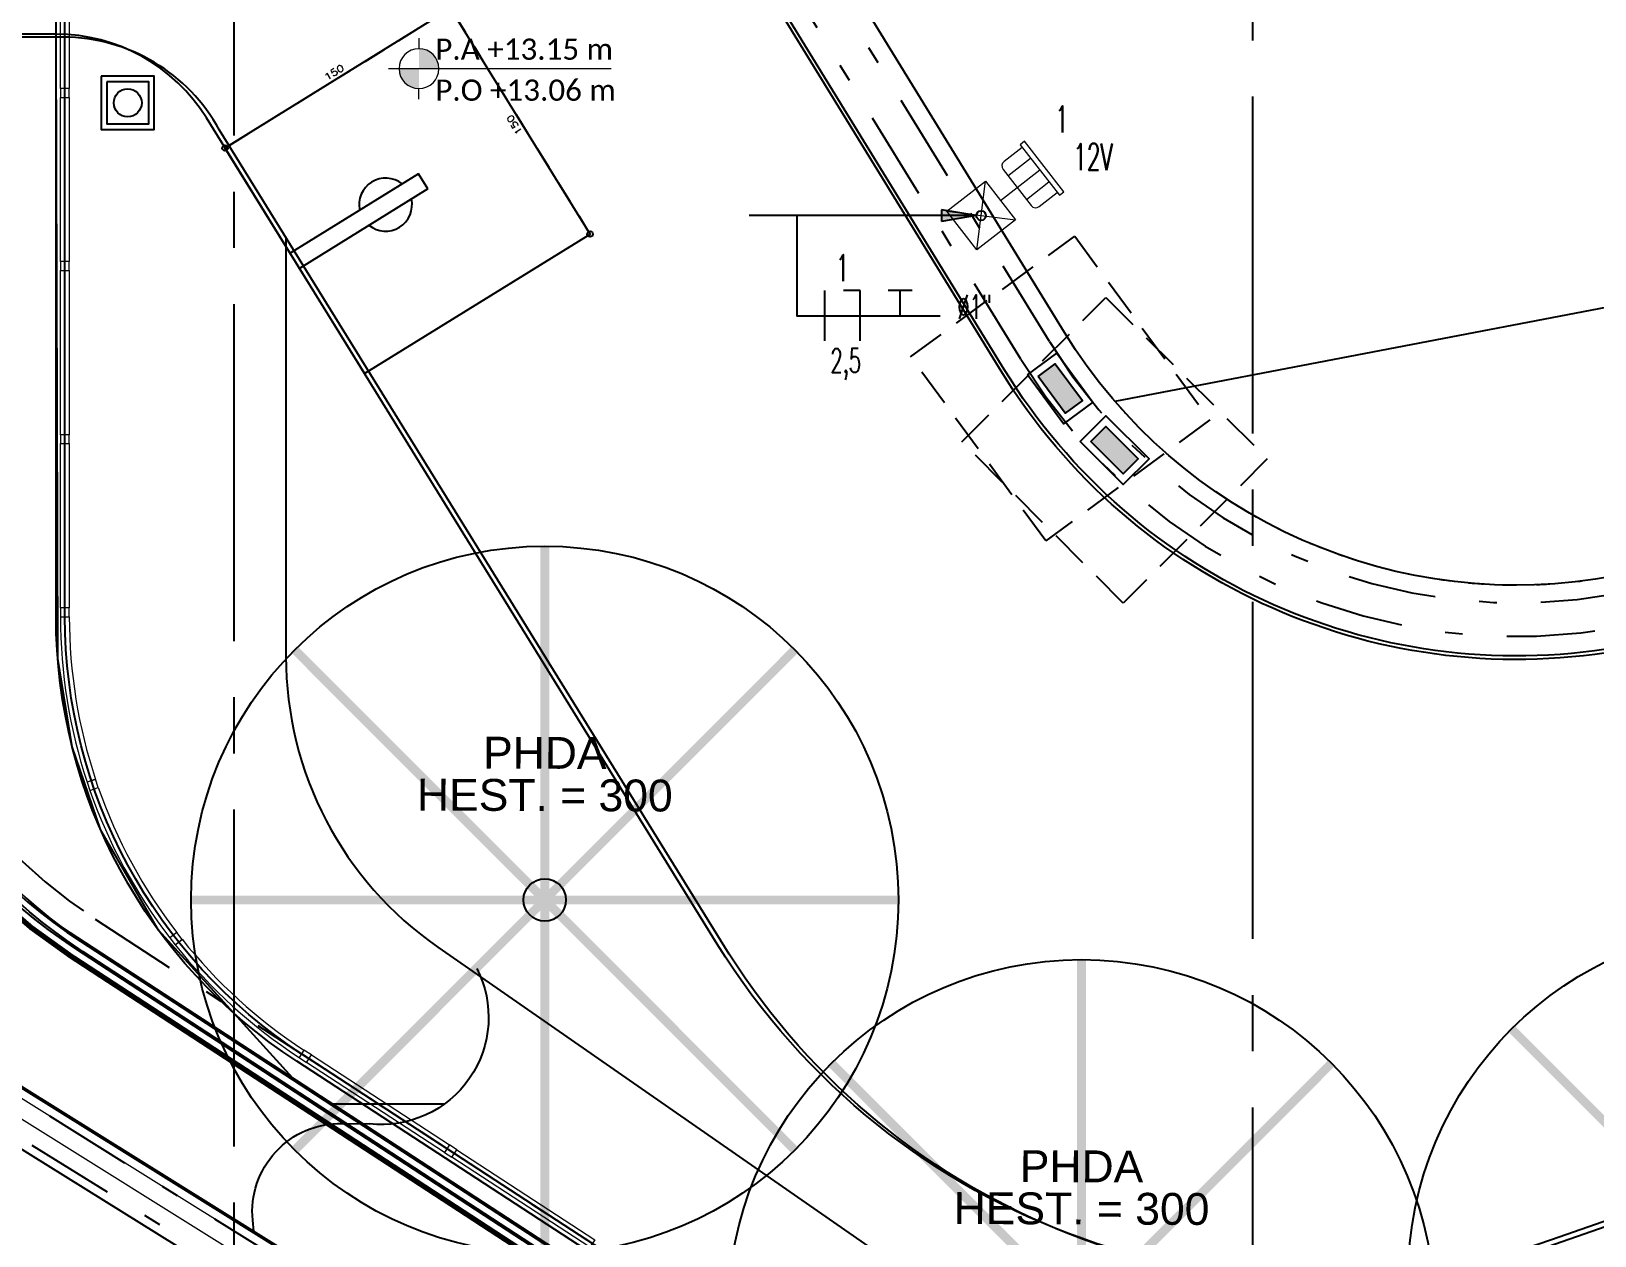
# Model space of a CAD drawing. Extents: x -14.2 to 52.3, y 3.7 to 90.9.
# Drawn here: x 1.97 to 10.81, y 34.18 to 40.99 of the extents above; entities that cross this region are included whole.
import ezdxf
from ezdxf.enums import TextEntityAlignment as Align

# ---------------------------------------------------------------- set-up
doc = ezdxf.new("R2010")
doc.units = 0
for name, pattern in [('HIDDEN', [0.375, 0.25, -0.125]), ('limpo_PINI-PSG-PE-0102-LAZ-R00$0$CENTER2', [28.575000000000003, 19.05, -3.175, 3.175, -3.175]), ('limpo_PINI-PSG-PE-0102-LAZ-R00$0$DASHDOT', [1, 0.5, -0.25, 0, -0.25]), ('limpo_PINI-PSG-PE-0102-LAZ-R00$0$HIDDEN', [0.375, 0.25, -0.125]), ('limpo_PINI-PSG-PE-0102-LAZ-R00$0$HIDDEN2', [0.1875, 0.125, -0.0625]), ('limpo_PINI-PSG-PE-0102-LAZ-R00$0$TELEFONE_TETO', [1.04, 0.6, -0.1, 0.07, -0.1, 0.07, -0.1])]:
    doc.linetypes.add(name, pattern=pattern)
for name, color, linetype in [('A_htc_alv', 7, 'Continuous'), ('limpo_PINI-PSG-PE-0102-LAZ-R00$0$E-TOMADAS', 1, 'Continuous'), ('limpo_PINI-PSG-PE-0102-LAZ-R00$0$FIACAO', 253, 'Continuous'), ('limpo_PINI-PSG-PE-0102-LAZ-R00$0$INDICACAO_CIRCUITO_FIA', 253, 'Continuous'), ('limpo_PINI-PSG-PE-0102-LAZ-R00$0$INDICACAO_DIAM_TUBULACAO', 253, 'Continuous'), ('limpo_PINI-PSG-PE-0102-LAZ-R00$0$LINHA_DE_CHAMADA', 41, 'Continuous'), ('limpo_PINI-PSG-PE-0102-LAZ-R00$0$LUMINÁRIAS', 1, 'Continuous'), ('limpo_PINI-PSG-PE-0102-LAZ-R00$0$PA_EQUI', 1, 'Continuous'), ('limpo_PINI-PSG-PE-0102-LAZ-R00$0$PA_ESTR', 181, 'limpo_PINI-PSG-PE-0102-LAZ-R00$0$CENTER2'), ('limpo_PINI-PSG-PE-0102-LAZ-R00$0$PA_EXTE_1', 1, 'Continuous'), ('limpo_PINI-PSG-PE-0102-LAZ-R00$0$PA_EXTE_2', 2, 'Continuous'), ('limpo_PINI-PSG-PE-0102-LAZ-R00$0$PA_EXTE_3', 3, 'Continuous'), ('limpo_PINI-PSG-PE-0102-LAZ-R00$0$PA_INST_ELET', 162, 'Continuous'), ('limpo_PINI-PSG-PE-0102-LAZ-R00$0$PA_INST_HIDR', 162, 'Continuous'), ('limpo_PINI-PSG-PE-0102-LAZ-R00$0$PA_PROJ_I', 2, 'limpo_PINI-PSG-PE-0102-LAZ-R00$0$DASHDOT'), ('limpo_PINI-PSG-PE-0102-LAZ-R00$0$QUADROS', 1, 'Continuous'), ('limpo_PINI-PSG-PE-0102-LAZ-R00$0$XR_ARQT', 7, 'Continuous'), ('limpo_PINI-PSG-PE-0102-LAZ-R00$0$XR_ELET', 31, 'Continuous'), ('PA_VEGE', 108, 'Continuous'), ('PA_VEGE_TXT_100', 2, 'Continuous'), ('PA_VEGE_TXT_100H', 1, 'Continuous'), ('XR_ARQT', 7, 'Continuous')]:
    doc.layers.add(name, color=color, linetype=linetype)
for name, color, linetype, lineweight in [('limpo_PINI-PSG-PE-0102-LAZ-R00$0$A-GLAZ-CURT', 52, 'Continuous', 5), ('limpo_PINI-PSG-PE-0102-LAZ-R00$0$A-GLAZ-CWMG', 1, 'Continuous', 5), ('limpo_PINI-PSG-PE-0102-LAZ-R00$0$A-WALL', 1, 'Continuous', 5), ('limpo_PINI-PSG-PE-0102-LAZ-R00$0$G-ANNO-DIMS', 1, 'Continuous', 5), ('limpo_PINI-PSG-PE-0102-LAZ-R00$0$I-WALL', 2, 'Continuous', 5)]:
    doc.layers.add(name, color=color, linetype=linetype, lineweight=lineweight)
doc.layers.add('limpo_PINI-PSG-PE-0102-LAZ-R00$0$PA_VIEW', color=1, linetype='Continuous', plot=False)
doc.layers.add('PA_VEGE_AUX2', color=6, linetype='Continuous', plot=False)
doc.layers.add('PA_VEGE_PAL_PHDA', color=7, linetype='Continuous', true_color=0x0089b6)
doc.styles.add('limpo_PINI-PSG-PE-0102-LAZ-R00$0$Calibri_2', font='calibri.ttf', dxfattribs={"height": 0.2199999999999998})
doc.styles.add('limpo_PINI-PSG-PE-0102-LAZ-R00$0$COTA', font='romans.shx', dxfattribs={"width": 1.25})
doc.styles.add('limpo_PINI-PSG-PE-0102-LAZ-R00$0$RomanS', font='romans__.ttf', dxfattribs={"width": 1.25, "height": 0.03750000000000002})
doc.styles.add('R80', font='arial.ttf', dxfattribs={"height": 0.2})
doc.dimstyles.new('limpo_PINI-PSG-PE-0102-LAZ-R00$0$PA25-ARQ_2', dxfattribs={"dimscale": 0.025, "dimtxt": 1.5, "dimasz": 1.25, "dimexe": 0, "dimexo": 2, "dimgap": 0.8, "dimtad": 1, "dimdec": 0, "dimlfac": 100, "dimdsep": 46, "dimtxsty": 'limpo_PINI-PSG-PE-0102-LAZ-R00$0$COTA', "dimblk": 'limpo_PINI-PSG-PE-0102-LAZ-R00$0$_Origin', "dimcen": 2.5, "dimclrd": 256, "dimclre": 256, "dimclrt": 2, "dimadec": 0, "dimazin": 0, "dimtfac": 1, "dimtdec": 0, "dimtix": 1, "dimtmove": 2, "dimatfit": 3, "dimldrblk": 'limpo_PINI-PSG-PE-0102-LAZ-R00$0$setaleader', "dimfxl": 0, "dimarcsym": 0})

# ---------------------------------------------------------------- blocks, each defined once
blk = doc.blocks.new('limpo_PINI-PSG-PE-0102-LAZ-R00$0$DUCHA_2')
for p, q in [((0.8541742430504087, 0.04999999999998295), (-5.684341886080801e-14, 0.04999999999998295)), ((0, -0.05000000000001137), (0, 0.04999999999998295)), ((0.8541742430504087, -0.05000000000001137), (0.8541742430504087, 0.04999999999998295)), ((0.8541742430504087, -0.05000000000001137), (-5.684341886080801e-14, -0.05000000000001137))]:
    blk.add_line(p, q)
for start, end in [(19.47122063449142, 160.5287793655086), (199.4712206344914, 340.5287793655086)]:
    blk.add_arc((0.6041742430504087, -2.842170943040401e-14), 0.15, start, end)
blk = doc.blocks.new('limpo_PINI-PSG-PE-0102-LAZ-R00$0$_Origin')
at = {"color": 0, "lineweight": -2}
blk.add_line((0, 0), (-1, 0), dxfattribs=at)
at = {"color": 14, "lineweight": -2}
blk.add_circle((0, 0), 0.5, dxfattribs=at)
blk = doc.blocks.new('*D92')
at = {"layer": 'Defpoints', "linetype": 'limpo_PINI-PSG-PE-0102-LAZ-R00$0$HIDDEN2', "lineweight": -2, "transparency": 16777216}
for p, q in [((-0.04999999999988633, 1.500000000000001), (3.885780586188049e-15, 1.500000000000001)), ((3.892719480091958e-15, 1.468750000000001), (4.211908599671691e-15, 0.03125000000000045)), ((-0.04999999999988522, 4.360485966017742e-16), (4.218847493575596e-15, 4.440892098501397e-16))]:
    blk.add_line(p, q, dxfattribs=at)
at = {"layer": 'Defpoints', "color": 0, "linetype": 'limpo_PINI-PSG-PE-0102-LAZ-R00$0$HIDDEN2', "transparency": 16777216}
for p in [(1.136868377216161e-13, 1.500000000000001), (1.147970607462412e-13, 4.440892098501575e-16), (4.218847493575598e-15, 4.440892098501397e-16)]:
    blk.add_point(p, dxfattribs=at)
at = {"layer": 'Defpoints', "linetype": 'limpo_PINI-PSG-PE-0102-LAZ-R00$0$HIDDEN2', "lineweight": -2, "transparency": 16777216, "xscale": 0.03125, "yscale": 0.03125, "zscale": 0.03125}
for p, rotation in [((3.885780586188051e-15, 1.500000000000001), 90), ((4.218847493575598e-15, 4.440892098501397e-16), 270)]:
    blk.add_blockref('limpo_PINI-PSG-PE-0102-LAZ-R00$0$_Origin', p, dxfattribs=dict(at, rotation=rotation))
at = {"layer": 'Defpoints', "color": 2, "linetype": 'limpo_PINI-PSG-PE-0102-LAZ-R00$0$HIDDEN2', "transparency": 16777216, "insert": (-0.03874999999999574, 0.7500000000000007), "char_height": 0.03750000000000001, "attachment_point": 5, "rotation": 90, "style": 'limpo_PINI-PSG-PE-0102-LAZ-R00$0$COTA'}
blk.add_mtext('150', dxfattribs=at)
blk = doc.blocks.new('limpo_PINI-PSG-PE-0102-LAZ-R00$0$setaleader')
h = blk.add_hatch(color=12)
h.paths.add_polyline_path([(-0.105410533890705, 0), (3.126388037344441e-13, 1.4210854715202e-13), (-1.054105338907618, 1.054105338908073), (-1.054105338907618, 0.6851684702900229)])
h.paths.add_polyline_path([(1.989519660128281e-13, 0), (-0.105410533890506, 1.4210854715202e-13), (-1.054105338907618, -0.6851684702900229), (-1.054105338907618, -1.054105338908073)])
at = {"color": 12}
blk.add_line((0, 0), (-1, 0), dxfattribs=at)
blk = doc.blocks.new('*D91')
at = {"layer": 'Defpoints', "linetype": 'limpo_PINI-PSG-PE-0102-LAZ-R00$0$HIDDEN2', "lineweight": -2, "transparency": 16777216}
for p, q in [((-1.5, 1.55), (-1.5, 1.5)), ((3.061616997868383e-18, 1.55), (0, 1.5)), ((-1.46875, 1.5), (-0.03125, 1.5))]:
    blk.add_line(p, q, dxfattribs=at)
at = {"layer": 'Defpoints', "color": 0, "linetype": 'limpo_PINI-PSG-PE-0102-LAZ-R00$0$HIDDEN2', "transparency": 16777216}
for p in [(-1.5, 1.5), (0, 1.5), (0, 1.5)]:
    blk.add_point(p, dxfattribs=at)
at = {"layer": 'Defpoints', "linetype": 'limpo_PINI-PSG-PE-0102-LAZ-R00$0$HIDDEN2', "lineweight": -2, "transparency": 16777216, "xscale": 0.03125, "yscale": 0.03125, "zscale": 0.03125, "rotation": 180}
blk.add_blockref('limpo_PINI-PSG-PE-0102-LAZ-R00$0$_Origin', (-1.5, 1.5), dxfattribs=at)
at = {"layer": 'Defpoints', "linetype": 'limpo_PINI-PSG-PE-0102-LAZ-R00$0$HIDDEN2', "lineweight": -2, "transparency": 16777216, "xscale": 0.03125, "yscale": 0.03125, "zscale": 0.03125}
blk.add_blockref('limpo_PINI-PSG-PE-0102-LAZ-R00$0$_Origin', (0, 1.5), dxfattribs=at)
at = {"layer": 'Defpoints', "color": 2, "linetype": 'limpo_PINI-PSG-PE-0102-LAZ-R00$0$HIDDEN2', "transparency": 16777216, "insert": (-0.75, 1.53875), "char_height": 0.03750000000000001, "attachment_point": 5, "style": 'limpo_PINI-PSG-PE-0102-LAZ-R00$0$COTA'}
blk.add_mtext('150', dxfattribs=at)
blk = doc.blocks.new('limpo_PINI-PSG-PE-0102-LAZ-R00$0$BOTÃO ANTIPÂNICO')
at = {"layer": 'limpo_PINI-PSG-PE-0102-LAZ-R00$0$PA_INST_ELET'}
h = blk.add_hatch(dxfattribs=at)
h.set_pattern_fill('ANGLE', color=256, scale=0.7894736842107719)
h.set_pattern_definition([(0, (-310.5481416512428, -402.4361506491359), (0, 5.514473684212242), [4.010526315790721, -1.503947368421521]), (90, (-310.5481416512428, -402.4361506491359), (-5.514473684212242, 3.376641273176417e-16), [4.010526315790721, -1.503947368421521])])
edge = h.paths.add_edge_path()
edge.add_arc((0, 0), 0.07894736842107719, 0, 360)
for points in [[(-0.1500000000000057, 0.1500000000000057), (-0.1500000000000057, -0.1499999999999986), (0.1500000000000057, -0.1499999999999986), (0.1500000000000057, 0.1500000000000057)], [(-0.1184210526315894, 0.1184210526316036), (-0.1184210526315894, -0.1184210526315965), (0.1184210526315894, -0.1184210526315965), (0.1184210526315894, 0.1184210526316036)]]:
    blk.add_lwpolyline(points, close=True, dxfattribs=at)
blk.add_circle((0, 0), 0.07894736842107719, dxfattribs=at)
blk = doc.blocks.new('limpo_PINI-PSG-PE-0102-LAZ-R00$0$Montante retangular - 50 x 50-2589585-5PPE_008_LAZER__P_A_0_09_')
at = {"layer": 'limpo_PINI-PSG-PE-0102-LAZ-R00$0$A-GLAZ-CWMG'}
for p, q in [((-6269.741944322395, 18452.85046606756), (-6219.741944322396, 18452.85046606756)), ((-6269.741944322397, 17524.15500483644), (-6269.741944322395, 18452.85046606756)), ((-6219.741944322396, 18452.85046606756), (-6219.741944322398, 17524.15500483644)), ((-6219.741944322398, 17524.15500483644), (-6269.741944322397, 17524.15500483644))]:
    blk.add_line(p, q, dxfattribs=at)
blk = doc.blocks.new('limpo_PINI-PSG-PE-0102-LAZ-R00$0$Montante retangular - 50 x 50-2415402-5PPE_008_LAZER__P_A_0_09_')
at = {"layer": 'limpo_PINI-PSG-PE-0102-LAZ-R00$0$A-GLAZ-CWMG'}
for p, q in [((0, 25.00000000000001), (-50, 25.00000000000001)), ((-50, 25.00000000000001), (-50, -25)), ((0, -25), (0, 25.00000000000001)), ((-50, -25), (0, -25))]:
    blk.add_line(p, q, dxfattribs=at)
blk = doc.blocks.new('limpo_PINI-PSG-PE-0102-LAZ-R00$0$Montante retangular - 50 x 50-2415400-5PPE_008_LAZER__P_A_0_09_')
at = {"layer": 'limpo_PINI-PSG-PE-0102-LAZ-R00$0$A-GLAZ-CWMG'}
for p, q in [((-25, -25), (-25, 25)), ((-25, 25), (25, 25)), ((25, 25), (25, -25.00000000000001)), ((25, -25), (-25, -25))]:
    blk.add_line(p, q, dxfattribs=at)
blk = doc.blocks.new('limpo_PINI-PSG-PE-0102-LAZ-R00$0$Montante retangular - 50 x 50-2589560-5PPE_008_LAZER__P_A_0_09_')
at = {"layer": 'limpo_PINI-PSG-PE-0102-LAZ-R00$0$A-GLAZ-CWMG'}
for p, q in [((-1588.827533720194, 8895.31112935436), (-1561.516443760554, 8937.193158498332)), ((-1561.516443760554, 8937.193158498332), (-781.1379141988435, 8428.311696471594)), ((-808.4490041584827, 8386.429667327622), (-1588.827533720194, 8895.31112935436)), ((-781.1379141988435, 8428.311696471594), (-808.4490041584827, 8386.429667327622))]:
    blk.add_line(p, q, dxfattribs=at)
blk = doc.blocks.new('limpo_PINI-PSG-PE-0102-LAZ-R00$0$Parede básica _ DAA_VID - CINZA 2 - ___-2387476-5PPE_008_LAZER__P_A_0_09_')
at = {"layer": 'limpo_PINI-PSG-PE-0102-LAZ-R00$0$A-WALL'}
for p, q in [((-6102.906854152096, 12577.11309383738), (-6055.710805247394, 12593.62166639182)), ((-5611.795967766946, 11774.18811371235), (-5651.40372885147, 11743.672130001))]:
    blk.add_line(p, q, dxfattribs=at)
for radius, start, end in [(2975, 199.279182201385, 217.612621083039), (2924.999999999995, 199.2791822013845, 217.6126210830385)]:
    blk.add_arc((-3294.741944322403, 13559.37316082635), radius, start, end, dxfattribs=at)
blk = doc.blocks.new('limpo_PINI-PSG-PE-0102-LAZ-R00$0$Parede básica _ DAA_VID - CINZA 2 - ___-2387478-5PPE_008_LAZER__P_A_0_09_')
at = {"layer": 'limpo_PINI-PSG-PE-0102-LAZ-R00$0$A-WALL'}
for p, q in [((-6269.7419443224, 13559.37316082636), (-6219.7419443224, 13559.37316082636)), ((-6071.488621193871, 12639.96960825368), (-6118.954376354066, 12624.25330820971))]:
    blk.add_line(p, q, dxfattribs=at)
for radius, start in [(2974.999999999997, 179.9999999999999), (2924.999999999999, 179.9999999999998)]:
    blk.add_arc((-3294.741944322403, 13559.37316082635), radius, start, 198.32012988582, dxfattribs=at)
blk = doc.blocks.new('limpo_PINI-PSG-PE-0102-LAZ-R00$0$Montante retangular - 50 x 50-2415403-5PPE_008_LAZER__P_A_0_09_')
at = {"layer": 'limpo_PINI-PSG-PE-0102-LAZ-R00$0$A-GLAZ-CWMG'}
for p, q in [((-25, -25), (-25, 25)), ((-25, 25), (25, 25)), ((25, 25), (25, -25)), ((25, -25), (-25, -25))]:
    blk.add_line(p, q, dxfattribs=at)
blk = doc.blocks.new('limpo_PINI-PSG-PE-0102-LAZ-R00$0$Parede básica _ DAA_VID - CINZA 2 - ___-2589719-5PPE_008_LAZER__P_A_0_09_')
at = {"layer": 'limpo_PINI-PSG-PE-0102-LAZ-R00$0$A-WALL'}
for p, q in [((-5620.682678657317, 11704.48106144118), (-5581.591237744125, 11735.6557185737)), ((-4892.440706961315, 11109.27445590402), (-4919.751796920954, 11067.39242676005))]:
    blk.add_line(p, q, dxfattribs=at)
for radius, start, end in [(2974.999999999999, 218.571673398604, 236.8918032844238), (2924.999999999994, 218.5716733986035, 236.8918032844234)]:
    blk.add_arc((-3294.741944322403, 13559.37316082635), radius, start, end, dxfattribs=at)
blk = doc.blocks.new('limpo_PINI-PSG-PE-0102-LAZ-R00$0$Elevações de ponto - M_Cota de elevação - Alvo preenchido-23738-5PPE_008_LAZER__P_A_0_09_')
at = {"layer": 'limpo_PINI-PSG-PE-0102-LAZ-R00$0$G-ANNO-DIMS'}
h = blk.add_hatch(color=256, dxfattribs=at)
edge = h.paths.add_edge_path()
edge.add_line((1.586231146433193e-15, 0), (-1.500000000000001, 0))
edge.add_arc((-1.45404521756376e-15, 9.253015020860289e-16), 1.499999999999998, 90.00000000000023, 180.0000000000001, ccw=False)
edge.add_line((1.586231146433193e-15, 1.500000000000001), (1.586231146433193e-15, 0))
h = blk.add_hatch(color=256, dxfattribs=at)
edge = h.paths.add_edge_path()
edge.add_line((1.586231146433193e-15, 0), (1.500000000000008, 0))
edge.add_arc((7.79896980329653e-15, -4.626507510430145e-15), 1.5, 269.9999999999993, 359.99999999999983, ccw=False)
edge.add_line((1.586231146433193e-15, -1.500000000000005), (1.586231146433193e-15, 0))
for p, q in [((1.850603004172058e-15, 2.3), (1.850603004172058e-15, 1.5)), ((-2.299999999999999, -2.561708313759294e-15), (14.5, -2.561708313759294e-15)), ((1.850603004172058e-15, -2.3), (1.850603004172058e-15, -1.5))]:
    blk.add_line(p, q, dxfattribs=at)
blk.add_circle((1.586231146433193e-15, 0), 1.500000000000002, dxfattribs=at)
blk = doc.blocks.new('limpo_PINI-PSG-PE-0102-LAZ-R00$0$A$C745163c0')
at = {"layer": 'limpo_PINI-PSG-PE-0102-LAZ-R00$0$A-WALL'}
for p, q in [((-7020.697060152325, 10141.2751315432), (-18357.43342733315, 17207.53632218175)), ((-18302.02540082557, 17231.91768798189), (-6994.248807388973, 10183.70731185208)), ((-6534.073436793591, 10722.26098377969), (-11863.40747647873, 14197.4966482809))]:
    blk.add_line(p, q, dxfattribs=at)
for radius in [3000.000000000004, 2950.000000000005]:
    blk.add_arc((-10224.74207890037, 16710.4183969192), radius, 180, 236.8918032844384, dxfattribs=at)
at = {"layer": 'limpo_PINI-PSG-PE-0102-LAZ-R00$0$I-WALL'}
blk.add_line((-7073.593565679068, 10056.41077092545), (-18377.11760741345, 17101.97050404115), dxfattribs=at)
for radius, start, end in [(3000.000000000002, 221.5980299053373, 223.3163067991891), (3000.000000000002, 225.193296357787, 226.9105882499675), (3000.000000000002, 228.7890457385566, 230.5046238868806), (3000.000000000002, 232.3853857514631, 234.098448529793), (3000.000000000002, 235.9824585371085, 237.6920907900817), (3000.000000000002, 239.5804556462583, 241.2855743985313), (3000.000000000002, 243.1796415686437, 244.8789192058839), (3000, 246.7803921210474, 248.4721419479639), (3000, 250.383259934367, 252.0652568358161), (3000, 253.9890923301018, 255.6582760169259), (2999.999999999999, 257.5992580042384, 259.2512099385778), (2999.999999999999, 261.2161210056242, 262.844067637561), (2999.999999999998, 276.0184636813546, 277.2148794029725), (2999.999999999999, 264.8441466820528, 266.4368569722234), (2999.999999999998, 268.4929035368236, 270.0295848101447), (2999.999999999998, 272.1872695396846, 273.6222571810094)]:
    blk.add_arc((-3715.235602268298, 19252.59155426007), radius, start, end, dxfattribs=at)
at = {"layer": 'limpo_PINI-PSG-PE-0102-LAZ-R00$0$A-GLAZ-CURT'}
for name in ['limpo_PINI-PSG-PE-0102-LAZ-R00$0$Parede básica _ DAA_VID - CINZA 2 - ___-2387478-5PPE_008_LAZER__P_A_0_09_', 'limpo_PINI-PSG-PE-0102-LAZ-R00$0$Parede básica _ DAA_VID - CINZA 2 - ___-2387476-5PPE_008_LAZER__P_A_0_09_', 'limpo_PINI-PSG-PE-0102-LAZ-R00$0$Parede básica _ DAA_VID - CINZA 2 - ___-2589719-5PPE_008_LAZER__P_A_0_09_']:
    blk.add_blockref(name, (-5680.000134577966, 2515.000063640069), dxfattribs=at)
at = {"layer": 'limpo_PINI-PSG-PE-0102-LAZ-R00$0$A-GLAZ-CWMG'}
for name, p in [('limpo_PINI-PSG-PE-0102-LAZ-R00$0$Montante retangular - 50 x 50-2589585-5PPE_008_LAZER__P_A_0_09_', (-5680.000134577966, 1536.304602408953)), ('limpo_PINI-PSG-PE-0102-LAZ-R00$0$Montante retangular - 50 x 50-2589585-5PPE_008_LAZER__P_A_0_09_', (-5680.000134577966, 557.6091414826296)), ('limpo_PINI-PSG-PE-0102-LAZ-R00$0$Montante retangular - 50 x 50-2589585-5PPE_008_LAZER__P_A_0_09_', (-5680.000134577966, -421.0863194436824)), ('limpo_PINI-PSG-PE-0102-LAZ-R00$0$Montante retangular - 50 x 50-2589585-5PPE_008_LAZER__P_A_0_09_', (-5680.000134577966, -1399.781780370009)), ('limpo_PINI-PSG-PE-0102-LAZ-R00$0$Montante retangular - 50 x 50-2589560-5PPE_008_LAZER__P_A_0_09_', (-8969.042368634764, 4659.770271086119)), ('limpo_PINI-PSG-PE-0102-LAZ-R00$0$Montante retangular - 50 x 50-2589560-5PPE_008_LAZER__P_A_0_09_', (-8146.781810184396, 4123.577719266228))]:
    blk.add_blockref(name, p, dxfattribs=at)
at = {"layer": 'limpo_PINI-PSG-PE-0102-LAZ-R00$0$A-GLAZ-CWMG', "extrusion": (0, 0, -1)}
for name, p, rotation in [('limpo_PINI-PSG-PE-0102-LAZ-R00$0$Montante retangular - 50 x 50-2415400-5PPE_008_LAZER__P_A_0_09_', (11924.74207890039, 19035.45960755019), 90), ('limpo_PINI-PSG-PE-0102-LAZ-R00$0$Montante retangular - 50 x 50-2415400-5PPE_008_LAZER__P_A_0_09_', (11924.74207890039, 18056.76414662386), 90), ('limpo_PINI-PSG-PE-0102-LAZ-R00$0$Montante retangular - 50 x 50-2415400-5PPE_008_LAZER__P_A_0_09_', (11924.74207890039, 17078.06868569755), 90), ('limpo_PINI-PSG-PE-0102-LAZ-R00$0$Montante retangular - 50 x 50-2415403-5PPE_008_LAZER__P_A_0_09_', (11767.36037913731, 15123.69818577988), 251.2001797738823), ('limpo_PINI-PSG-PE-0102-LAZ-R00$0$Montante retangular - 50 x 50-2415403-5PPE_008_LAZER__P_A_0_09_', (11296.45506484885, 14254.44223377525), 231.9080169416932), ('limpo_PINI-PSG-PE-0102-LAZ-R00$0$Montante retangular - 50 x 50-2415400-5PPE_008_LAZER__P_A_0_09_', (9742.89481324143, 13053.4854080059), 213.1081967155757)]:
    blk.add_blockref(name, p, dxfattribs=dict(at, rotation=rotation))
at = {"layer": 'limpo_PINI-PSG-PE-0102-LAZ-R00$0$A-GLAZ-CWMG'}
for p, rotation in [((-11924.74207890039, 16074.37322446643), 270), ((-10586.09638651912, 13603.3335049721), 146.8918032844242)]:
    blk.add_blockref('limpo_PINI-PSG-PE-0102-LAZ-R00$0$Montante retangular - 50 x 50-2415402-5PPE_008_LAZER__P_A_0_09_', p, dxfattribs=dict(at, rotation=rotation))
at = {"layer": 'limpo_PINI-PSG-PE-0102-LAZ-R00$0$G-ANNO-DIMS', "extrusion": (0, 0, -1), "xscale": 74.99999999999996, "yscale": 74.99999999999996, "zscale": 74.99999999999996, "rotation": 180}
blk.add_blockref('limpo_PINI-PSG-PE-0102-LAZ-R00$0$Elevações de ponto - M_Cota de elevação - Alvo preenchido-23738-5PPE_008_LAZER__P_A_0_09_', (9921.875960362777, 19172.82451964096), dxfattribs=at)
at = {"layer": 'limpo_PINI-PSG-PE-0102-LAZ-R00$0$G-ANNO-DIMS', "insert": (-9829.916314583183, 19343.08458832444), "char_height": 120, "width": 1240.975465051604, "attachment_point": 1, "line_spacing_factor": 1.158047630004602, "style": 'limpo_PINI-PSG-PE-0102-LAZ-R00$0$Calibri_2'}
blk.add_mtext('P.A +13.15 m\\PP.O +13.06 m', dxfattribs=at)
blk = doc.blocks.new('*U380', base_point=(73.11529748329602, -32.53568324536035))
at = {"layer": 'limpo_PINI-PSG-PE-0102-LAZ-R00$0$E-TOMADAS', "lineweight": 0}
for p, q in [((73.1154326070839, -32.35457924516822), (73.1154326070839, -32.71678724974344)), ((73.14777260711821, -32.35457924516822), (73.1154326070839, -32.35457924516822)), ((73.14777260711821, -32.71678724974344), (73.14777260711821, -32.35457924516822)), ((72.55693879236173, -32.67428325019727), (72.55693879236173, -32.39708324611137)), ((72.55693879236173, -32.67428325019727), (72.83413879260593, -32.39708324611137)), ((72.55693879236173, -32.39708324611137), (72.83413879260593, -32.67428325019727)), ((72.55693879236173, -32.39708324611137), (72.83413879260593, -32.39708324611137)), ((72.83413879260593, -32.39708324611137), (72.83413879260593, -32.67428325019727)), ((72.95373260708698, -32.40632324941406), (72.95373260708698, -32.66504324689458)), ((72.95373260708698, -32.45112039238165), (73.11529748329599, -32.45112039238165)), ((73.1154326070839, -32.37398324623654), (72.98607260712129, -32.37398324623654)), ((72.83413879260593, -32.53568324536035), (72.95373260708698, -32.53568324536035)), ((72.95373260708698, -32.53568324536035), (73.11529748329599, -32.53568324536035)), ((72.95373260708698, -32.62024610253001), (73.11529748329599, -32.62024610253001)), ((72.83413879260593, -32.67428325019727), (72.55693879236173, -32.67428325019727)), ((72.98607260712129, -32.6973832500721), (73.1154326070839, -32.6973832500721)), ((73.1154326070839, -32.71678724974344), (73.14777260711821, -32.71678724974344))]:
    blk.add_line(p, q, dxfattribs=at)
for centre, start, end in [((72.98607260712129, -32.40632324941406), 90, 180), ((72.98607260712129, -32.66504324689458), 180, 270)]:
    blk.add_arc(centre, 0.03234000000000055, start, end, dxfattribs=at)
blk = doc.blocks.new('*U385')
blk.add_hatch(color=256).paths.add_polyline_path([(-0.007380185201791171, 0.01667302848008662), (-0.04050988447858678, 0.1455750557788591), (-0.08052515283079786, 0.1278626112945684)])
for p, q in [((-0.007380185201791447, 0.0166730284800864), (-0.3538307425311459, 0.7993607051921494)), ((-0.04050988447858678, 0.1455750557788591), (-0.08052515283079785, 0.1278626112945684)), ((-0.007380185201791172, 0.01667302848008658), (-0.08052515283079785, 0.1278626112945684)), ((-0.007380185201791172, 0.01667302848008658), (-0.04050988447858678, 0.1455750557788591))]:
    blk.add_line(p, q)
blk.add_circle((0, 0), 0.01823340374999999)
blk = doc.blocks.new('*U378', base_point=(92.18886964447213, -13.16296361356896))
at = {"color": 41}
for p, q in [((92.08886964447458, -13.30546361356144), (92.08886964447458, -13.02046361357648)), ((92.28886964446974, -13.02046361357648), (92.19386964447472, -13.02046361357648)), ((92.28886964446974, -13.30546361356144), (92.28886964446974, -13.02046361357648))]:
    blk.add_line(p, q, dxfattribs=at)
blk = doc.blocks.new('*U379', base_point=(92.51498170799012, -13.16296361356896))
at = {"color": 41, "linetype": 'Continuous'}
for p, q in [((92.58359377151055, -13.02046361357648), (92.44636964446977, -13.02046361357648)), ((92.51498170799016, -13.16296361356896), (92.51498170799016, -13.02046361357648))]:
    blk.add_line(p, q, dxfattribs=at)
blk = doc.blocks.new('limpo_PINI-PSG-PE-0102-LAZ-R00$0$A$C1A297CD0')
at = {"layer": 'limpo_PINI-PSG-PE-0102-LAZ-R00$0$LINHA_DE_CHAMADA'}
blk.add_lwpolyline([(-5.783841685715814, 18.34233746014294), (-5.783841685715814, 17.77581431904474), (-4.974117558679851, 17.77581431904474)], dxfattribs=at)
at = {"layer": 'limpo_PINI-PSG-PE-0102-LAZ-R00$0$FIACAO'}
for name, p in [('*U378', (-5.526341685718251, 17.77581431904474)), ('*U379', (-5.200229622200268, 17.77581431904474))]:
    blk.add_blockref(name, p, dxfattribs=at)
at = {"layer": 'limpo_PINI-PSG-PE-0102-LAZ-R00$0$LUMINÁRIAS', "rotation": 37.86180626329426}
blk.add_blockref('*U380', (-4.410894971828242, 18.59996815979456), dxfattribs=at)
at = {"layer": 'limpo_PINI-PSG-PE-0102-LAZ-R00$0$QUADROS', "linetype": 'limpo_PINI-PSG-PE-0102-LAZ-R00$0$TELEFONE_TETO', "xscale": 1.5, "yscale": 1.5, "zscale": 1.5, "rotation": 66.12379924662106}
blk.add_blockref('*U385', (-4.742291684409039, 18.34233746014291), dxfattribs=at)
at = {"layer": 'limpo_PINI-PSG-PE-0102-LAZ-R00$0$INDICACAO_CIRCUITO_FIA', "style": 'limpo_PINI-PSG-PE-0102-LAZ-R00$0$RomanS', "width": 0.6}
for s, p in [('1', (-4.285873783982304, 18.81228828802822)), ('12V', (-4.109587177986448, 18.59888318761727)), ('1', (-5.526341685718251, 17.97081431903721))]:
    blk.add_text(s, height=0.15, dxfattribs=at).set_placement(p, align=Align.CENTER)
at = {"layer": 'limpo_PINI-PSG-PE-0102-LAZ-R00$0$INDICACAO_DIAM_TUBULACAO', "style": 'limpo_PINI-PSG-PE-0102-LAZ-R00$0$RomanS', "width": 0.6}
for s, p in [('%%C1"', (-4.877275809133224, 17.75918367231719)), ('2,5', (-5.594975093381507, 17.45528557223344))]:
    blk.add_text(s, height=0.135, dxfattribs=at).set_placement(p)
blk = doc.blocks.new('limpo_PINI-PSG-PE-0102-LAZ-R00$0$A$C542bfc4c')
blk.add_blockref('limpo_PINI-PSG-PE-0102-LAZ-R00$0$A$C1A297CD0', (0, 0))
blk = doc.blocks.new('limpo_PINI-PSG-PE-0102-LAZ-R00$0$PLACA PROF PISO')
h = blk.add_hatch(color=10)
h.dxf.hatch_style = 1
h.paths.add_polyline_path([(157.3559955708835, -53.55729081755971), (157.3559955708835, -53.70729081755972), (157.4259955708835, -53.70729081755972), (157.4259955708835, -53.55729081755971)])
at = {"color": 10}
for points in [[(157.3309955708835, -53.53229081755971), (157.4509955708835, -53.53229081755971), (157.4509955708835, -53.73229081755971), (157.3309955708835, -53.73229081755971)], [(157.3559955708835, -53.55729081755971), (157.4259955708835, -53.55729081755971), (157.4259955708835, -53.70729081755972), (157.3559955708835, -53.70729081755972)]]:
    blk.add_lwpolyline(points, close=True, dxfattribs=at)
at = {"layer": 'limpo_PINI-PSG-PE-0102-LAZ-R00$0$PA_VIEW', "color": 252, "linetype": 'limpo_PINI-PSG-PE-0102-LAZ-R00$0$HIDDEN', "ltscale": 0.5}
blk.add_lwpolyline([(157.7259955708835, -54.00729081755971), (157.0559955708835, -54.00729081755971), (157.0559955708835, -53.25729081755971), (157.7259955708835, -53.25729081755971)], close=True, dxfattribs=at)
blk = doc.blocks.new('PHDA-300-100')
at = {"layer": 'PA_VEGE'}
h = blk.add_hatch(color=256, dxfattribs=at)
edge = h.paths.add_edge_path()
edge.add_arc((1.862645149230957e-09, 0), 0.1200000000000002, -1.272221872585407e-14, 360)
at = {"linetype": 'HIDDEN', "const_width": 0.05}
for points in [[(9.313225746154785e-10, 1.999999999999991), (9.313225746154785e-10, -1.999999999999991)], [(-1.414213561441766, 1.414213561441766), (1.414213563304411, -1.414213563304411)], [(-1.414213561131325, -1.414213561752207), (1.414213564856615, 1.414213561752207)], [(-1.999999998137346, 0), (2.000000001862636, 0)]]:
    blk.add_lwpolyline(points, dxfattribs=at)
at = {"layer": 'PA_VEGE'}
for radius in [1.999999999999991, 0.1200000000000002]:
    blk.add_circle((1.862645149230957e-09, 0), radius, dxfattribs=at)
at = {"layer": 'PA_VEGE_TXT_100', "style": 'R80'}
blk.add_text('PHDA', height=0.18, rotation=359.7822691068432, dxfattribs=at).set_placement((2.793967723846436e-09, 0.6875), align=Align.BOTTOM_CENTER)
at = {"layer": 'PA_VEGE_TXT_100H', "style": 'R80'}
blk.add_text('HEST. = 300', height=0.18, rotation=359.7822691068432, dxfattribs=at).set_placement((1.862645149230957e-09, 0.4487308775933343), align=Align.BOTTOM_CENTER)
blk = doc.blocks.new('limpo_PINI-PSG-PE-0102-LAZ-R00$0$DUCHA ESPACO1')
at = {"layer": 'Defpoints'}
blk.add_lwpolyline([(-1.5, 0), (0, 0), (0, 1.5), (-1.5, 1.5)], close=True, dxfattribs=at)
at = {"layer": 'limpo_PINI-PSG-PE-0102-LAZ-R00$0$PA_INST_HIDR'}
blk.add_blockref('limpo_PINI-PSG-PE-0102-LAZ-R00$0$DUCHA_2', (-1.5, 0.7500000000000142), dxfattribs=at)
at = {"layer": 'Defpoints', "color": 252, "linetype": 'limpo_PINI-PSG-PE-0102-LAZ-R00$0$HIDDEN2'}
dim = blk.add_linear_dim(base=(0, 1.5), p1=(-1.5, 1.5), p2=(0, 1.5), dimstyle='limpo_PINI-PSG-PE-0102-LAZ-R00$0$PA25-ARQ_2', dxfattribs=at)
dim.commit()
dim.dimension.update_dxf_attribs({"geometry": '*D91', "text_midpoint": (-0.75, 1.53875)})
dim = blk.add_linear_dim(base=(4.218847493575598e-15, 4.440892098501397e-16), p1=(1.13686837721616e-13, 1.5), p2=(1.147970607462412e-13, 4.440892098501573e-16), angle=90.00000000000006, dimstyle='limpo_PINI-PSG-PE-0102-LAZ-R00$0$PA25-ARQ_2', dxfattribs=at)
dim.commit()
dim.dimension.update_dxf_attribs({"geometry": '*D92', "text_midpoint": (-0.03874999999999574, 0.7500000000000007)})
blk = doc.blocks.new('limpo_PINI-PSG-PE-0102-LAZ-R00')
at = {"layer": 'limpo_PINI-PSG-PE-0102-LAZ-R00$0$XR_ARQT', "xscale": 0.001000000000038553, "yscale": 0.001000000000038553, "zscale": 0.001000000000038553}
blk.add_blockref('limpo_PINI-PSG-PE-0102-LAZ-R00$0$A$C745163c0', (14.12395706891857, 21.59203309899526), dxfattribs=at)
at = {"layer": 'limpo_PINI-PSG-PE-0102-LAZ-R00$0$PA_ESTR', "ltscale": 0.1}
for points in [[(3.156370340831273, 28.95657209308884), (3.156370340831273, 42.56707684224036)], [(8.918984340831273, 27.27246965605089), (8.918984340831273, 42.56712052103657)]]:
    blk.add_lwpolyline(points, dxfattribs=at)
at = {"layer": 'limpo_PINI-PSG-PE-0102-LAZ-R00$0$PA_EXTE_1'}
for points in [[(39.50314910275468, 26.54020418827247), (39.11995931200046, 26.54020418777907, -0.2974752068273768), (38.75379045974827, 26.77920613804708), (36.4790179084299, 31.95287659222969, 0.2563556750762595), (35.29595580577164, 32.86096164803962), (20.32544219422238, 35.16565375572382, 0.1073185203774769), (18.20746620908963, 35.03614981330407), (8.655350403534003, 32.34219071013024, -0.1909230466385676), (7.665837739516308, 32.44389003198035), (3.510576998929508, 35.15351757896032, -0.2534651593865649), (2.149242396507864, 37.66643932759862), (2.149242396507874, 42.60991663283981)], [(39.5031491026903, 26.59020418827247), (39.11995931193608, 26.59020418777907, -0.2974752068273764), (38.79956156621541, 26.79933089426358), (36.52478901489704, 31.97300134844619, 0.2563556750762587), (35.30356361860465, 32.91037947057256), (20.33305000705538, 35.21507157825677, 0.1073185203774768), (18.19389426207131, 35.08427259641282), (8.641778456515683, 32.39031349323899, -0.1904383562329559), (7.69107291079554, 32.48712575871225), (3.537888088889147, 35.19539960810429, -0.2534651593865651), (2.199242396507865, 37.66643932759862), (2.199242396507874, 42.60991663283981)]]:
    blk.add_lwpolyline(points, format="xyb", dxfattribs=at)
at = {"layer": 'limpo_PINI-PSG-PE-0102-LAZ-R00$0$PA_EXTE_2'}
blk.add_line((11.20696732052214, 39.46994748415695), (8.138018824038904, 38.88410032741958), dxfattribs=at)
blk.add_lwpolyline([(-4.018961800720243, 38.37272663384223), (-4.200713244524428, 37.42379463637845, 0.3309826590681876), (-3.386292203962804, 35.7500016177075), (7.217924964528548, 30.24708767879172, 0.1906532586110665), (9.201776065186847, 30.04423675304734), (17.65801658661398, 32.42912891673704), (16.67698920398754, 32.93861561857277, 0.1907356229998781), (15.42470401474839, 33.0668642702791), (8.96479079555174, 31.24499125525073, -0.1976389747375424), (7.082899373368252, 31.46305603991199)], format="xyb", close=True, dxfattribs=at)
at = {"layer": 'limpo_PINI-PSG-PE-0102-LAZ-R00$0$PA_EXTE_3'}
for points in [[(46.55742310449922, 42.40663375444983), (44.00511449523081, 24.76615001020144), (40.03395706991754, 24.76586188815463), (40.03320433660195, 26.64020418822266), (38.65198260117864, 29.78161104188493), (40.29972416328104, 30.50609423236471), (37.96440165836133, 35.81747757822434, 0.2683957707126642), (35.54058546874453, 37.59261284312056), (20.31764975009972, 39.2383597344736, 0.07421509004801954), (17.36772432612191, 39.11891951700164), (10.97127630192151, 37.89786908474773, -0.3116378365147482), (7.85278415281663, 39.27397489233033), (5.925703561764665, 42.40990412865475), (46.55742310449922, 42.40663375444982)], [(39.50314910275468, 26.44020418822267), (39.13662503073768, 26.44020418822267, -0.2974752064769888), (38.67891396606625, 26.73895662605768), (36.75040782688703, 31.12508974833344, 0.2563556750762596), (35.60550901786291, 32.00388173782692), (30.41351298181934, 32.80318312439832, 0.1073185203774735), (29.9899177847928, 32.77728233591437), (28.81402366523084, 32.44564788630689, -0.1059142104294163), (28.39592022247577, 32.41891725473381), (16.66052430929419, 34.17046027965017, 0.1059142104294202), (15.40621398102893, 34.09026838493092), (8.696066244588966, 32.19782236080398, -0.192229068489031), (7.589911038614702, 32.31432708691185), (2.260576998929505, 35.78956275141309, -0.2534651593865648), (0.8992423965078631, 38.30248450005139), (0.8992423965078695, 40.96005335669973)], [(24.08384995137761, 33.12036651275297), (24.33224414600664, 34.79567395778491, 0.4124447413452643), (23.49569720141517, 35.93062041846738), (19.35109073233352, 36.57075153554566, 0.1227472206238634), (16.94260006587582, 36.35088893907439), (10.60712974325337, 34.14319930346759, -0.3514953799983295), (5.889349798808307, 35.81580100546222), (2.999628598484218, 40.48621237020063, 0.2597989346441456), (2.149242396507874, 40.96005335669972), (0.9492423965078696, 40.96005335669973, 0.3606086378216954)], [(0.9492423965078696, 40.96005335669973), (0.9492423965078631, 38.30248450005139, 0.2534651593865649), (2.287888088889143, 35.83144478055706), (7.615254857224221, 32.35749196518984, 0.1918162658852916), (8.682494297570644, 32.24594514391273), (15.39264203401061, 34.13839116803967, -0.1059142104294202), (16.66785753441362, 34.21991959433758), (24.0838499513776, 33.12036651275297)]]:
    blk.add_lwpolyline(points, format="xyb", dxfattribs=at)
blk.add_lwpolyline([(-4.223606861884747, 38.85238533438423), (-4.485688764221225, 37.47754361937852, 0.3309826590681895), (-3.519868940478271, 35.49259677031359), (7.084348228013078, 29.98968283139782, 0.1906532586110664), (9.280493357893116, 29.76512461101658), (18.44178838444087, 32.34886151664279), (16.81064776208791, 33.19597798926151, 0.1907356229998781), (15.34598672204212, 33.34597641230986), (8.890624458413434, 31.52538689178993, -0.2111225529985321), (7.129735668019273, 31.77577341498427)], format="xyb", close=True, dxfattribs=at)
at = {"layer": 'limpo_PINI-PSG-PE-0102-LAZ-R00$0$PA_INST_ELET', "linetype": 'limpo_PINI-PSG-PE-0102-LAZ-R00$0$HIDDEN2', "const_width": 0.03}
blk.add_lwpolyline([(39.50314910275468, 26.39020418822267), (39.13662503073768, 26.39020418822267, -0.2974752064769898), (38.6331428595991, 26.71883186984119), (36.70463672041988, 31.10496499211694, 0.2563556750762599), (35.59790120502991, 31.95446391529398), (30.40590516898633, 32.75376530186537, 0.1073185203774746), (30.00348973181112, 32.72915955280562), (28.82759561224916, 32.39752510319813, -0.1059142104294161), (28.38858699735633, 32.3694579400464), (16.65314341664785, 34.12100805600205, 0.1059142104294202), (15.41978592804726, 34.04214560182217), (8.709638191607288, 32.14969957769523, -0.1926217765297377), (7.564534626402201, 32.27118346278132), (2.233265908969866, 35.74768072226912, -0.2534651593865646), (0.8492423965078628, 38.30248450005139), (0.8492423965078695, 40.96005335669973)], format="xyb", dxfattribs=at)
at = {"layer": 'limpo_PINI-PSG-PE-0102-LAZ-R00$0$PA_INST_HIDR'}
for points in [[(38.11676579722292, 30.00509028647692), (39.74619891673846, 30.72152357447012), (37.57992436403732, 35.64842962600575, 0.2683957707126642), (35.49544244096688, 37.17504595381649), (20.27250672232207, 38.82079284516955, 0.07421509004801959), (17.44647816615133, 38.7063691168314), (11.05003014195093, 37.4853186845775, -0.3116378365147484), (7.494949091971369, 39.05407930522166), (5.316178724344169, 42.59958213826598)], [(38.12481569970952, 29.98678184389007), (39.77255726181192, 30.71126503436986), (37.59823280662418, 35.65647952849235, 0.2683957707126643), (35.4975921089563, 37.19493009140241), (20.27465639031149, 38.84067698275545, 0.07421509004801953), (17.44272798329279, 38.72601437398237), (11.04627995909239, 37.50496394172846, -0.311637836514748), (7.511988856773524, 39.06455052365541), (5.333218489146325, 42.61005335669972)]]:
    blk.add_lwpolyline(points, format="xyb", dxfattribs=at)
at = {"layer": 'limpo_PINI-PSG-PE-0102-LAZ-R00$0$PA_PROJ_I'}
for points in [[(46.89231760127529, 42.696606800332), (44.10752133426291, 24.44712680194776), (39.74320438677321, 24.44712680194776), (39.74320433799605, 26.57926535372722), (38.26978659761353, 29.93035987333865), (39.91752815971593, 30.65484306381844), (37.6989292408519, 35.70075399216866, 0.2683957707126646), (35.50941528289806, 37.3042928481249), (20.28647956425325, 38.95003973947794, 0.07421509004801949), (17.4221019775708, 38.83406328831266), (11.0256539533704, 37.61301285605876, -0.3116378365147481), (7.605707563185379, 39.12214222504101), (5.407087808991374, 42.69994587204555)], [(46.67290396545649, 42.50662445992644), (43.99814396808485, 24.63712680194776), (39.93320438242655, 24.63712680194776), (39.93320433708267, 26.61919079701734), (38.52019087581137, 29.83290374238621), (40.16793243791376, 30.557386932866), (37.87285944542704, 35.77722806579135, 0.2683957707126646), (35.52983712879747, 37.49319215519102), (20.30690141015267, 39.13893904654407, 0.07421509004801953), (17.38647524041463, 39.02069323124682), (10.99002721621423, 37.79964279899291, -0.3116378365147481), (7.767585328805855, 39.2216188001616), (5.746870543566979, 42.50991852292744)], [(-4.188323230649488, 38.76968555842871), (-4.436555053928673, 37.46827655334402, 0.3309826590681888), (-3.496838468665258, 35.53697691641599), (7.10737869982609, 30.03406297750022, 0.1906532586110666), (9.266921410874794, 29.81324739412533), (18.30665531585002, 32.36270072355559), (16.78760318310509, 33.15160516672897, 0.1907356229998781), (15.35955866906044, 33.29785362920111), (8.899645449863794, 31.47598061417273, -0.1966632601833182), (7.206544075892429, 31.66894693351428)], [(-4.054245431955503, 38.45542640979775), (-4.249846954816979, 37.43306170241294, 0.3309826590681875), (-3.409322675775813, 35.7056214716051), (7.194894492715536, 30.20270753268932, 0.1906532586110665), (9.215348012205169, 29.99611396993858), (17.79314965520483, 32.41528970982424), (16.70003378297036, 32.98298844110531, 0.1907356229998779), (15.41113206773007, 33.11498705338786), (8.951218848533419, 31.29311403835948, -0.1974476097590703), (7.108689392525958, 31.50592995274345)]]:
    blk.add_lwpolyline(points, format="xyb", close=True, dxfattribs=at)
blk.add_lwpolyline([(1.099242396507869, 40.96005335669973), (1.099242396507863, 38.30248450005139, 0.2534651593865652), (2.369821358768059, 35.95709086798897), (7.691072910795596, 32.48712575871221, 0.1904383562329409), (8.641778456515677, 32.39031349323898), (15.35192619295564, 34.28275951736592, -0.10591421042942), (16.68985720977192, 34.36829753839979), (24.10584962673591, 33.26874445681517)], format="xyb", dxfattribs=at)
at = {"layer": 'limpo_PINI-PSG-PE-0102-LAZ-R00$0$PA_EQUI'}
blk.add_blockref('limpo_PINI-PSG-PE-0102-LAZ-R00$0$BOTÃO ANTIPÂNICO', (2.554719302285548, 40.57155270932617), dxfattribs=at)
at = {"layer": 'limpo_PINI-PSG-PE-0102-LAZ-R00$0$PA_EQUI', "xscale": 1.720437380985232, "yscale": 1.720437380985232, "zscale": 1.720437380985232}
for p, rotation in [((-264.9595310727626, -47.19878025954476), 36.34479501378517), ((-248.5141547738705, -87.75251018849065), 45.02997858613406)]:
    blk.add_blockref('limpo_PINI-PSG-PE-0102-LAZ-R00$0$PLACA PROF PISO', p, dxfattribs=dict(at, rotation=rotation))
at = {"layer": 'limpo_PINI-PSG-PE-0102-LAZ-R00$0$PA_INST_HIDR', "rotation": 31.74630028950704}
blk.add_blockref('limpo_PINI-PSG-PE-0102-LAZ-R00$0$DUCHA ESPACO1', (5.169666507869282, 39.8298132835278), dxfattribs=at)
at = {"layer": 'limpo_PINI-PSG-PE-0102-LAZ-R00$0$XR_ELET'}
blk.add_blockref('limpo_PINI-PSG-PE-0102-LAZ-R00$0$A$C542bfc4c', (12.12395706884146, 21.59203309899526), dxfattribs=at)

msp = doc.modelspace()

# ---------------------------------------------------------------- hatches: boundary and pattern name
at = {"layer": 'A_htc_alv'}
h = msp.add_hatch(dxfattribs=at)
h.set_pattern_fill('ANGLE', color=256)
h.set_pattern_definition([(0, (0, 0), (0, 6.985), [5.08, -1.905]), (90, (0, 0), (-6.985, 4.277078946022131e-16), [5.08, -1.905])])
edge = h.paths.add_edge_path()
edge.add_line((3.031667167700004, 40.43443114723746), (3.407633339937775, 39.82685841447159))
edge.add_line((3.407633339937775, 39.82685841447159), (3.407633339937775, 37.45823292119265))
edge.add_arc((5.40763333993778, 37.45823292119265), 2.000000000000005, 180, 235.2242443063675)
edge.add_line((4.266901233766356, 35.81545166309718), (4.509192374597354, 35.64720693664636))
edge.add_arc((3.947961182278516, 35.41880385946308), 0.6059277324057819, -96.43936235627189, 22.14474508171071, ccw=False)
edge.add_line((3.880005401178568, 34.81669886138259), (3.843156612296704, 34.81726090689217))
edge.add_line((3.843156612296704, 34.81726090689217), (3.447074085741371, 35.07554460840549))
edge.add_line((3.447074085741371, 35.07554460840549), (2.686939952118369, 35.91116673531579))
edge.add_line((2.686939952118369, 35.91116673531579), (2.359595995461706, 36.47964580775357))
edge.add_line((2.359595995461706, 36.47964580775357), (2.199285457870255, 36.94695699663831))
edge.add_line((2.199285457870255, 36.94695699663831), (2.116717520132555, 37.44815589243488))
edge.add_line((2.116717520132555, 37.44815589243488), (2.107475645073178, 40.96005335669972))
edge.add_line((2.107475645073178, 40.96005335669972), (2.146270535557464, 40.960057735379))
edge.add_arc((2.14627053555747, 39.95153711419119), 1.008520621187806, 28.60798665225161, 90.0000000000004, ccw=False)

# ---------------------------------------------------------------- linework, layer by layer
at = {"layer": 'PA_VEGE_AUX2'}
for points in [[(16.6678575344136, 34.21991959433758), (24.0838499513776, 33.12036651275294), (24.33407577828271, 34.80802749605209, 0.4087186178507116), (23.49569720141517, 35.93062041846738), (19.47564296117085, 36.54990083406431, 0.1291618559060195), (16.94260006587584, 36.3508889390744), (10.339688423236, 34.05002296791233, -0.3263739645785421), (5.914510480009881, 35.77566895336614), (3.031667167699965, 40.43443114723753, 0.2736777414567904), (2.149242396507873, 40.96005335669972), (0.9492423965078558, 40.96005335669973), (0.9492423965078558, 38.30248450005138, 0.2358772130514639), (2.141823348520518, 35.92669296565397), (7.615254857224215, 32.35749196518983, 0.191816265885282), (8.682494297570656, 32.24594514391273), (15.39264203401061, 34.13839116803967, -0.1059142104294185)], [(0.8992423965078729, 38.30248450005138), (0.8992423965078729, 40.91005335669973), (-2.999833508586363, 40.91005335669976, 0.3606086378216432), (-3.933374004144781, 40.13612761135532), (-4.17807996726691, 38.82400812615174), (7.129735668019265, 31.77577341498427, 0.2125883346882192), (8.886073502845477, 31.52410339728148), (16.70092840721932, 33.72810719478317, -0.1059142104294131), (17.32808357135195, 33.7682031421428), (24.03251737554157, 32.77415130994113), (24.07651672625815, 33.07090719806556), (16.6605243092942, 34.17046027965017, 0.1059142104294204), (15.40621398102894, 34.09026838493093), (8.659405061675187, 32.18798192777078, -0.1856765190721359), (7.589911038614702, 32.31432708691185), (2.260576998929508, 35.78956275141309, -0.2534755190348818)]]:
    msp.add_lwpolyline(points, format="xyb", close=True, dxfattribs=at)
msp.add_lwpolyline([(3.447074085741344, 35.07554460840551), (2.686939952118348, 35.9111667353158), (2.359595995461688, 36.4796458077536), (2.199285457870258, 36.94695699663829), (2.116717520132554, 37.4481558924349), (2.107475645073178, 40.96005335669972)], dxfattribs=at)
for points in [[(3.407633339937775, 39.82685841447162), (3.407633339937775, 37.45823292119267, 0.2457357292750695), (4.266901233766305, 35.81545166309724), (7.123826547320562, 33.83162915839954, 0.2154528843098183), (10.36342167692483, 33.23363851473949), (14.41355737463861, 34.23286784709459)], [(3.407633339937775, 39.82685841447162), (3.407633339937775, 37.45823292119267, 0.2457357292750695), (4.266901233766305, 35.81545166309724), (7.123826547320562, 33.83162915839954, 0.2154528843098183), (10.36342167692483, 33.23363851473949), (14.41355737463861, 34.23286784709459)], [(4.487117016673634, 35.69531679430723, -0.5984340781448758), (3.880005401178551, 34.8166988613826)], [(3.226102100328603, 34.20697496137043), (3.21991351884561, 34.27104951155449, -0.4472723905181991), (3.72522307826783, 34.81905971806727), (3.880005401178551, 34.8166988613826)]]:
    msp.add_lwpolyline(points, format="xyb", dxfattribs=at)

# ---------------------------------------------------------------- block references
at = {"layer": 'PA_VEGE_PAL_PHDA'}
for p in [(4.871663025828141, 36.0822384847814), (11.75448364979629, 33.93881989582818), (7.907407831551154, 33.74484110332043)]:
    msp.add_blockref('PHDA-300-100', p, dxfattribs=at)

# ---------------------------------------------------------------- next in the draw order: block references
at = {"layer": 'XR_ARQT'}
msp.add_blockref('limpo_PINI-PSG-PE-0102-LAZ-R00', (-0.04176675143469311, 0.01701602956512716), dxfattribs=at)

doc.saveas('drawing.dxf')
